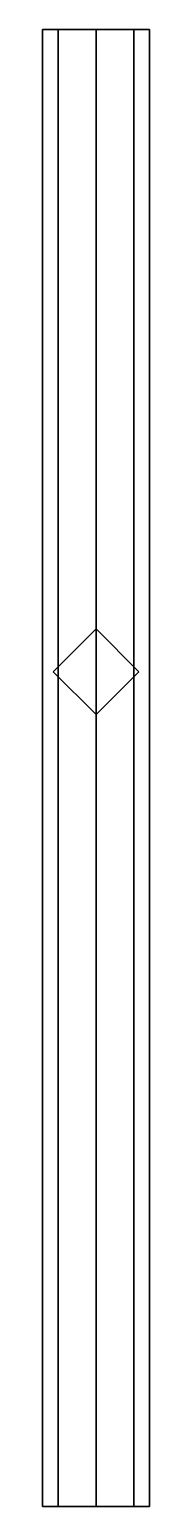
# Model space of a CAD drawing. Extents: x -1.05 to 1.05, y -3.95 to 2.83.
# Drawn here: x -0.025 to 0.025, y 2.14 to 2.83 of the extents above.
import ezdxf

# ---------------------------------------------------------------- set-up
doc = ezdxf.new("R2010")
doc.units = 0
doc.layers.add('ADDONS', color=3, linetype='CONTINUOUS')

msp = doc.modelspace()

# ---------------------------------------------------------------- linework, layer by layer
at = {"layer": 'ADDONS'}
for points in [[(-0.01768, 2.83, 0.69768), (-0.025, 2.83, 0.68), (-0.025, 2.14, 0.68), (-0.01768, 2.14, 0.69768)], [(-0.025, 2.83, 0.68), (-0.01768, 2.83, 0.66232), (-0.01768, 2.14, 0.66232), (-0.025, 2.14, 0.68)], [(0.01768, 2.83, 0.69768), (-0.025, 2.83, 0.68), (-0.01768, 2.83, 0.69768), (0, 2.83, 0.705)], [(0.025, 2.83, 0.68), (-0.01768, 2.83, 0.66232), (-0.025, 2.83, 0.68), (0.01768, 2.83, 0.69768)], [(0, 2.83, 0.705), (-0.01768, 2.83, 0.69768), (-0.01768, 2.14, 0.69768), (0, 2.14, 0.705)], [(-0.01768, 2.83, 0.66232), (0, 2.83, 0.655), (0, 2.14, 0.655), (-0.01768, 2.14, 0.66232)], [(0.01768, 2.83, 0.66232), (0, 2.83, 0.655), (-0.01768, 2.83, 0.66232), (0.025, 2.83, 0.68)], [(0.01768, 2.83, 0.69768), (0, 2.83, 0.705), (0, 2.14, 0.705), (0.01768, 2.14, 0.69768)], [(0, 2.83, 0.655), (0.01768, 2.83, 0.66232), (0.01768, 2.14, 0.66232), (0, 2.14, 0.655)], [(0.025, 2.83, 0.68), (0.01768, 2.83, 0.69768), (0.01768, 2.14, 0.69768), (0.025, 2.14, 0.68)], [(0.01768, 2.83, 0.66232), (0.025, 2.83, 0.68), (0.025, 2.14, 0.68), (0.01768, 2.14, 0.66232)], [(0, 2.55, 0.58), (-0.02, 2.53, 0.58), (-0.02, 2.53, 0.68), (0, 2.55, 0.655)], [(0.02, 2.53, 0.58), (0, 2.55, 0.58), (0, 2.55, 0.655), (0.02, 2.53, 0.68)], [(-0.02, 2.53, 0.58), (0, 2.51, 0.58), (0, 2.51, 0.655), (-0.02, 2.53, 0.68)], [(0, 2.51, 0.58), (0.02, 2.53, 0.58), (0.02, 2.53, 0.68), (0, 2.51, 0.655)]]:
    msp.add_3dface(points, dxfattribs=at)

doc.saveas('drawing.dxf')
